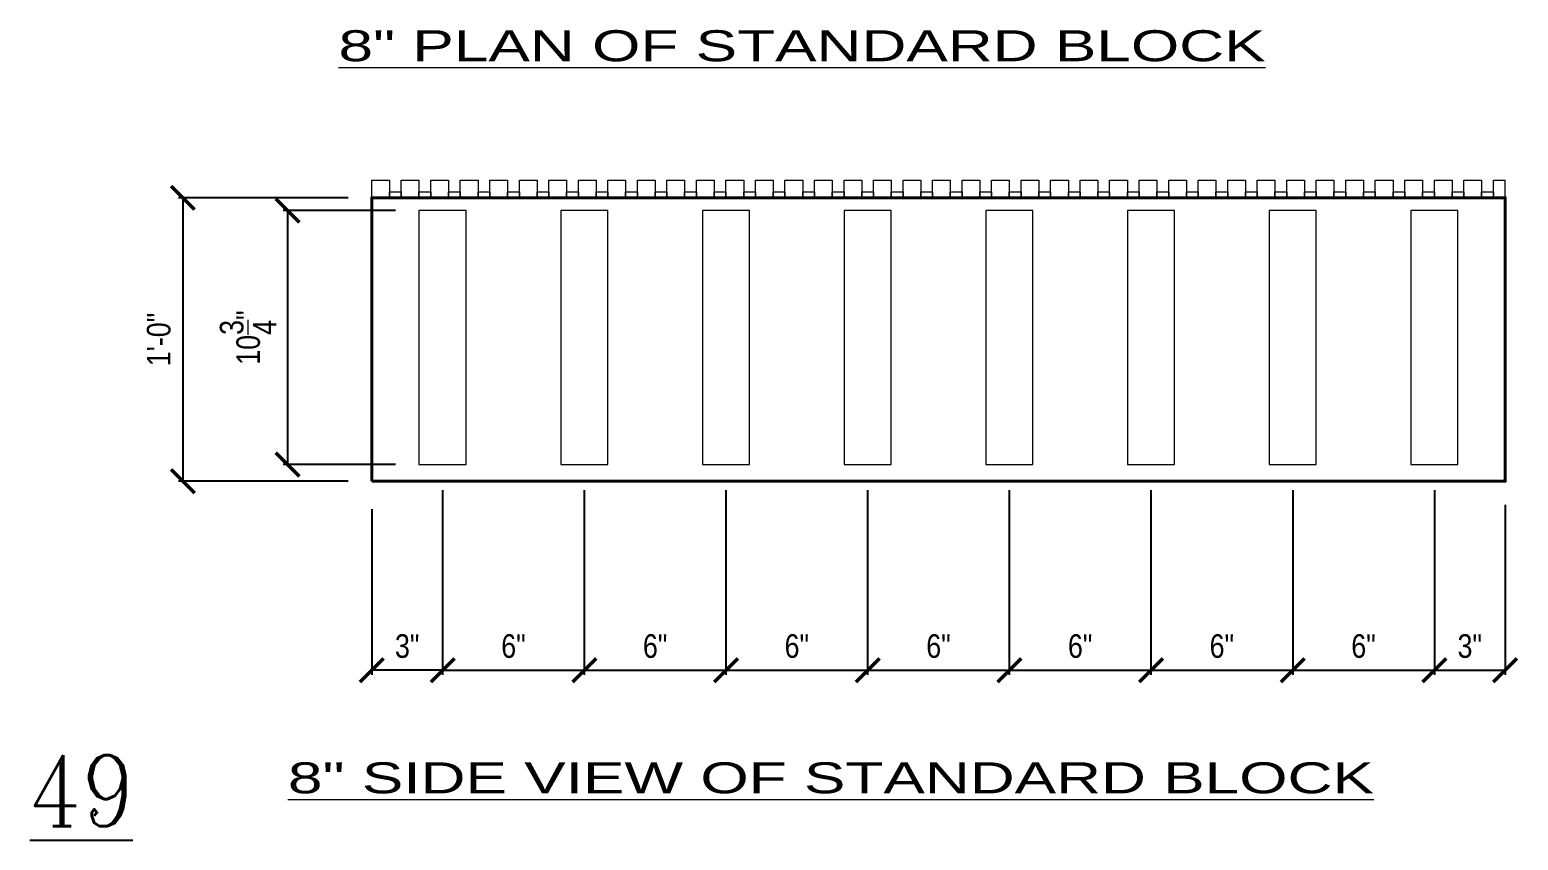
# Model space of a CAD drawing. Header units: inches. Extents: x -351.8 to -281.7, y 571.6 to 662.7.
# Drawn here: x -351.8 to -288.8, y 571.6 to 605.9 of the extents above; entities that cross this region are included whole.
import ezdxf

# ---------------------------------------------------------------- set-up
doc = ezdxf.new("R2010")
doc.units = ezdxf.units.IN
doc.header["$MEASUREMENT"] = 0
doc.layers.get('Defpoints').update_dxf_attribs({"color": 252})
for name, color, linetype, lineweight in [('2GB med', 7, 'Continuous', 20), ('3GB heavy', 1, 'Continuous', 40), ('DIM', 3, 'Continuous', 13), ('GB Dim', 3, 'Continuous', 13)]:
    doc.layers.add(name, color=color, linetype=linetype, lineweight=lineweight)
doc.styles.add('ARCHTITLE', font='archtitl.shx', dxfattribs={"width": 1.2})
doc.styles.add('ARCTEXT', font='arctext.shx', dxfattribs={"width": 0.85})
doc.styles.add('RomanC', font='romanc.shx', dxfattribs={"width": 0.85, "height": 5})
doc.dimstyles.new('ARCTEXT 1-1', dxfattribs={"dimscale": 0, "dimtxt": 1, "dimasz": 1, "dimexe": 0.1875, "dimexo": 1, "dimgap": 0.5, "dimtad": 1, "dimdec": 4, "dimzin": 3, "dimdsep": 46, "dimlunit": 4, "dimtxsty": 'ARCTEXT', "dimblk": 'ARCHTICK', "dimcen": 1, "dimclrd": 256, "dimclre": 256, "dimclrt": 256, "dimadec": 0, "dimazin": 0, "dimtfac": 1, "dimtdec": 4, "dimtofl": 0, "dimtmove": 2, "dimatfit": 3, "dimldrblk": 'arrow', "dimfxl": 1, "dimtolj": 1, "dimtzin": 0, "dimarcsym": 0})

# ---------------------------------------------------------------- blocks, each defined once
blk = doc.blocks.new('_ArchTick')
at = {"color": 0, "linetype": 'ByBlock', "const_width": 0.15}
blk.add_lwpolyline([(-0.5, -0.5), (0.5, 0.5)], dxfattribs=at)
blk = doc.blocks.new('*D179')
at = {"layer": 'Defpoints', "color": 0}
for p in [(-334.348, 587.4), (-328.348, 587.4), (-328.348, 578.775)]:
    blk.add_point(p, dxfattribs=at)
at = {"layer": 'GB Dim', "lineweight": -2}
for p, q in [((-334.348, 586.4), (-334.348, 578.587)), ((-328.348, 586.4), (-328.348, 578.587)), ((-334.348, 578.775), (-328.348, 578.775))]:
    blk.add_line(p, q, dxfattribs=at)
at = {"layer": 'GB Dim', "lineweight": -2, "rotation": 180}
blk.add_blockref('_ArchTick', (-334.348, 578.775), dxfattribs=at)
at = {"layer": 'GB Dim', "lineweight": -2}
blk.add_blockref('_ArchTick', (-328.348, 578.775), dxfattribs=at)
at = {"layer": 'GB Dim', "color": 2, "insert": (-331.348, 579.792), "char_height": 1, "attachment_point": 5, "style": 'ARCTEXT'}
blk.add_mtext('\\A1;6"', dxfattribs=at)
blk = doc.blocks.new('arrow')
at = {"layer": 'DIM'}
blk.add_hatch(color=253, dxfattribs=at).paths.add_polyline_path([(-2, 0.5), (-2, -0.5), (0, 0)])
at = {"layer": 'DIM', "lineweight": 9}
for points in [[(-2, 0.983), (-2, 0.5), (-2.469, 0.617)], [(0.374, 0.094), (0, 0)], [(0.374, -0.094), (0, 0)], [(-2, -0.983), (-2, -0.5), (-2.469, -0.617)]]:
    blk.add_lwpolyline(points, dxfattribs=at)
at = {"layer": 'DIM', "lineweight": 15}
blk.add_lwpolyline([(0, 0), (-2, -0.5), (-2, 0.5), (0, 0)], dxfattribs=at)
blk = doc.blocks.new('*D180')
at = {"layer": 'Defpoints', "color": 0}
for p in [(-334.348, 587.4), (-337.348, 586.587), (-337.348, 578.775)]:
    blk.add_point(p, dxfattribs=at)
at = {"layer": 'GB Dim', "lineweight": -2}
for p, q in [((-334.348, 586.4), (-334.348, 578.587)), ((-337.348, 585.587), (-337.348, 578.587)), ((-334.348, 578.775), (-337.348, 578.775))]:
    blk.add_line(p, q, dxfattribs=at)
at = {"layer": 'GB Dim', "lineweight": -2, "rotation": 180}
blk.add_blockref('_ArchTick', (-337.348, 578.775), dxfattribs=at)
at = {"layer": 'GB Dim', "lineweight": -2}
blk.add_blockref('_ArchTick', (-334.348, 578.775), dxfattribs=at)
at = {"layer": 'GB Dim', "color": 2, "insert": (-335.848, 579.792), "char_height": 1, "attachment_point": 5, "style": 'ARCTEXT'}
blk.add_mtext('\\A1;3"', dxfattribs=at)
blk = doc.blocks.new('*D181')
at = {"layer": 'Defpoints', "color": 0}
for p in [(-337.348, 598.775), (-345.348, 586.775), (-337.348, 586.775)]:
    blk.add_point(p, dxfattribs=at)
at = {"layer": 'GB Dim', "lineweight": -2}
for p, q in [((-338.348, 598.775), (-345.536, 598.775)), ((-345.348, 598.775), (-345.348, 586.775)), ((-338.348, 586.775), (-345.536, 586.775))]:
    blk.add_line(p, q, dxfattribs=at)
for p, rotation in [((-345.348, 598.775), 90), ((-345.348, 586.775), 270)]:
    blk.add_blockref('_ArchTick', p, dxfattribs=dict(at, rotation=rotation))
at = {"layer": 'GB Dim', "color": 2, "insert": (-346.366, 592.775), "char_height": 1, "attachment_point": 5, "rotation": 90, "style": 'ARCTEXT'}
blk.add_mtext('\\A1;1\'-0"', dxfattribs=at)
blk = doc.blocks.new('*D182')
at = {"layer": 'Defpoints', "color": 0}
for p in [(-328.348, 587.4), (-322.348, 587.4), (-322.348, 578.775)]:
    blk.add_point(p, dxfattribs=at)
at = {"layer": 'GB Dim', "lineweight": -2}
for p, q in [((-328.348, 586.4), (-328.348, 578.587)), ((-322.348, 586.4), (-322.348, 578.587)), ((-328.348, 578.775), (-322.348, 578.775))]:
    blk.add_line(p, q, dxfattribs=at)
at = {"layer": 'GB Dim', "lineweight": -2, "rotation": 180}
blk.add_blockref('_ArchTick', (-328.348, 578.775), dxfattribs=at)
at = {"layer": 'GB Dim', "lineweight": -2}
blk.add_blockref('_ArchTick', (-322.348, 578.775), dxfattribs=at)
at = {"layer": 'GB Dim', "color": 2, "insert": (-325.348, 579.792), "char_height": 1, "attachment_point": 5, "style": 'ARCTEXT'}
blk.add_mtext('\\A1;6"', dxfattribs=at)
blk = doc.blocks.new('*D183')
at = {"layer": 'Defpoints', "color": 0}
for p in [(-322.348, 587.4), (-316.348, 587.4), (-316.348, 578.775)]:
    blk.add_point(p, dxfattribs=at)
at = {"layer": 'GB Dim', "lineweight": -2}
for p, q in [((-322.348, 586.4), (-322.348, 578.587)), ((-316.348, 586.4), (-316.348, 578.587)), ((-322.348, 578.775), (-316.348, 578.775))]:
    blk.add_line(p, q, dxfattribs=at)
at = {"layer": 'GB Dim', "lineweight": -2, "rotation": 180}
blk.add_blockref('_ArchTick', (-322.348, 578.775), dxfattribs=at)
at = {"layer": 'GB Dim', "lineweight": -2}
blk.add_blockref('_ArchTick', (-316.348, 578.775), dxfattribs=at)
at = {"layer": 'GB Dim', "color": 2, "insert": (-319.348, 579.792), "char_height": 1, "attachment_point": 5, "style": 'ARCTEXT'}
blk.add_mtext('\\A1;6"', dxfattribs=at)
blk = doc.blocks.new('*D184')
at = {"layer": 'Defpoints', "color": 0}
for p in [(-316.348, 587.4), (-310.348, 587.4), (-310.348, 578.775)]:
    blk.add_point(p, dxfattribs=at)
at = {"layer": 'GB Dim', "lineweight": -2}
for p, q in [((-316.348, 586.4), (-316.348, 578.587)), ((-310.348, 586.4), (-310.348, 578.587)), ((-316.348, 578.775), (-310.348, 578.775))]:
    blk.add_line(p, q, dxfattribs=at)
at = {"layer": 'GB Dim', "lineweight": -2, "rotation": 180}
blk.add_blockref('_ArchTick', (-316.348, 578.775), dxfattribs=at)
at = {"layer": 'GB Dim', "lineweight": -2}
blk.add_blockref('_ArchTick', (-310.348, 578.775), dxfattribs=at)
at = {"layer": 'GB Dim', "color": 2, "insert": (-313.348, 579.792), "char_height": 1, "attachment_point": 5, "style": 'ARCTEXT'}
blk.add_mtext('\\A1;6"', dxfattribs=at)
blk = doc.blocks.new('*D185')
at = {"layer": 'Defpoints', "color": 0}
for p in [(-310.348, 587.4), (-304.348, 587.4), (-304.348, 578.775)]:
    blk.add_point(p, dxfattribs=at)
at = {"layer": 'GB Dim', "lineweight": -2}
for p, q in [((-310.348, 586.4), (-310.348, 578.587)), ((-304.348, 586.4), (-304.348, 578.587)), ((-310.348, 578.775), (-304.348, 578.775))]:
    blk.add_line(p, q, dxfattribs=at)
at = {"layer": 'GB Dim', "lineweight": -2, "rotation": 180}
blk.add_blockref('_ArchTick', (-310.348, 578.775), dxfattribs=at)
at = {"layer": 'GB Dim', "lineweight": -2}
blk.add_blockref('_ArchTick', (-304.348, 578.775), dxfattribs=at)
at = {"layer": 'GB Dim', "color": 2, "insert": (-307.348, 579.792), "char_height": 1, "attachment_point": 5, "style": 'ARCTEXT'}
blk.add_mtext('\\A1;6"', dxfattribs=at)
blk = doc.blocks.new('*D186')
at = {"layer": 'Defpoints', "color": 0}
for p in [(-304.348, 587.4), (-298.348, 587.4), (-298.348, 578.775)]:
    blk.add_point(p, dxfattribs=at)
at = {"layer": 'GB Dim', "lineweight": -2}
for p, q in [((-304.348, 586.4), (-304.348, 578.587)), ((-298.348, 586.4), (-298.348, 578.587)), ((-304.348, 578.775), (-298.348, 578.775))]:
    blk.add_line(p, q, dxfattribs=at)
at = {"layer": 'GB Dim', "lineweight": -2, "rotation": 180}
blk.add_blockref('_ArchTick', (-304.348, 578.775), dxfattribs=at)
at = {"layer": 'GB Dim', "lineweight": -2}
blk.add_blockref('_ArchTick', (-298.348, 578.775), dxfattribs=at)
at = {"layer": 'GB Dim', "color": 2, "insert": (-301.348, 579.792), "char_height": 1, "attachment_point": 5, "style": 'ARCTEXT'}
blk.add_mtext('\\A1;6"', dxfattribs=at)
blk = doc.blocks.new('*D187')
at = {"layer": 'Defpoints', "color": 0}
for p in [(-298.348, 587.4), (-292.348, 587.4), (-292.348, 578.775)]:
    blk.add_point(p, dxfattribs=at)
at = {"layer": 'GB Dim', "lineweight": -2}
for p, q in [((-298.348, 586.4), (-298.348, 578.587)), ((-292.348, 586.4), (-292.348, 578.587)), ((-298.348, 578.775), (-292.348, 578.775))]:
    blk.add_line(p, q, dxfattribs=at)
at = {"layer": 'GB Dim', "lineweight": -2, "rotation": 180}
blk.add_blockref('_ArchTick', (-298.348, 578.775), dxfattribs=at)
at = {"layer": 'GB Dim', "lineweight": -2}
blk.add_blockref('_ArchTick', (-292.348, 578.775), dxfattribs=at)
at = {"layer": 'GB Dim', "color": 2, "insert": (-295.348, 579.792), "char_height": 1, "attachment_point": 5, "style": 'ARCTEXT'}
blk.add_mtext('\\A1;6"', dxfattribs=at)
blk = doc.blocks.new('*D188')
at = {"layer": 'Defpoints', "color": 0}
for p in [(-292.348, 587.4), (-289.348, 586.775), (-289.348, 578.775)]:
    blk.add_point(p, dxfattribs=at)
at = {"layer": 'GB Dim', "lineweight": -2}
for p, q in [((-292.348, 586.4), (-292.348, 578.587)), ((-289.348, 585.775), (-289.348, 578.587)), ((-292.348, 578.775), (-289.348, 578.775))]:
    blk.add_line(p, q, dxfattribs=at)
at = {"layer": 'GB Dim', "lineweight": -2, "rotation": 180}
blk.add_blockref('_ArchTick', (-292.348, 578.775), dxfattribs=at)
at = {"layer": 'GB Dim', "lineweight": -2}
blk.add_blockref('_ArchTick', (-289.348, 578.775), dxfattribs=at)
at = {"layer": 'GB Dim', "color": 2, "insert": (-290.848, 579.792), "char_height": 1, "attachment_point": 5, "style": 'ARCTEXT'}
blk.add_mtext('\\A1;3"', dxfattribs=at)
blk = doc.blocks.new('*D189')
at = {"layer": 'Defpoints', "color": 0}
for p in [(-335.348, 598.23), (-340.917, 587.48), (-335.348, 587.48)]:
    blk.add_point(p, dxfattribs=at)
at = {"layer": 'GB Dim', "lineweight": -2}
for p, q in [((-336.348, 598.23), (-341.105, 598.23)), ((-340.917, 598.23), (-340.917, 587.48)), ((-336.348, 587.48), (-341.105, 587.48))]:
    blk.add_line(p, q, dxfattribs=at)
for p, rotation in [((-340.917, 598.23), 90), ((-340.917, 587.48), 270)]:
    blk.add_blockref('_ArchTick', p, dxfattribs=dict(at, rotation=rotation))
at = {"layer": 'GB Dim', "color": 2, "insert": (-342.584, 592.855), "char_height": 1, "attachment_point": 5, "rotation": 90, "style": 'ARCTEXT'}
blk.add_mtext('\\A1;10{\\H1.000000x;\\S3/4;}"', dxfattribs=at)

msp = doc.modelspace()

# ---------------------------------------------------------------- linework, layer by layer
at = {"layer": '2GB med', "color": 6}
msp.add_line((-289.34831, 598.77479), (-289.34831, 599.52479), dxfattribs=at)
for points in [[(-337.34831, 599.52479), (-336.59831, 599.52479), (-336.59831, 598.77479), (-337.34831, 598.77479)], [(-336.09831, 599.52479), (-335.34831, 599.52479), (-335.34831, 598.77479), (-336.09831, 598.77479)], [(-334.84831, 599.52479), (-334.09831, 599.52479), (-334.09831, 598.77479), (-334.84831, 598.77479)], [(-333.59831, 599.52479), (-332.84831, 599.52479), (-332.84831, 598.77479), (-333.59831, 598.77479)], [(-332.34831, 599.52479), (-331.59831, 599.52479), (-331.59831, 598.77479), (-332.34831, 598.77479)], [(-331.09831, 599.52479), (-330.34831, 599.52479), (-330.34831, 598.77479), (-331.09831, 598.77479)], [(-329.84831, 599.52479), (-329.09831, 599.52479), (-329.09831, 598.77479), (-329.84831, 598.77479)], [(-328.59831, 599.52479), (-327.84831, 599.52479), (-327.84831, 598.77479), (-328.59831, 598.77479)], [(-327.34831, 599.52479), (-326.59831, 599.52479), (-326.59831, 598.77479), (-327.34831, 598.77479)], [(-326.09831, 599.52479), (-325.34831, 599.52479), (-325.34831, 598.77479), (-326.09831, 598.77479)], [(-324.84831, 599.52479), (-324.09831, 599.52479), (-324.09831, 598.77479), (-324.84831, 598.77479)], [(-323.59831, 599.52479), (-322.84831, 599.52479), (-322.84831, 598.77479), (-323.59831, 598.77479)], [(-322.34831, 599.52479), (-321.59831, 599.52479), (-321.59831, 598.77479), (-322.34831, 598.77479)], [(-321.09831, 599.52479), (-320.34831, 599.52479), (-320.34831, 598.77479), (-321.09831, 598.77479)], [(-319.84831, 599.52479), (-319.09831, 599.52479), (-319.09831, 598.77479), (-319.84831, 598.77479)], [(-318.59831, 599.52479), (-317.84831, 599.52479), (-317.84831, 598.77479), (-318.59831, 598.77479)], [(-317.34831, 599.52479), (-316.59831, 599.52479), (-316.59831, 598.77479), (-317.34831, 598.77479)], [(-316.09831, 599.52479), (-315.34831, 599.52479), (-315.34831, 598.77479), (-316.09831, 598.77479)], [(-314.84831, 599.52479), (-314.09831, 599.52479), (-314.09831, 598.77479), (-314.84831, 598.77479)], [(-313.59831, 599.52479), (-312.84831, 599.52479), (-312.84831, 598.77479), (-313.59831, 598.77479)], [(-312.34831, 599.52479), (-311.59831, 599.52479), (-311.59831, 598.77479), (-312.34831, 598.77479)], [(-311.09831, 599.52479), (-310.34831, 599.52479), (-310.34831, 598.77479), (-311.09831, 598.77479)], [(-309.84831, 599.52479), (-309.09831, 599.52479), (-309.09831, 598.77479), (-309.84831, 598.77479)], [(-308.59831, 599.52479), (-307.84831, 599.52479), (-307.84831, 598.77479), (-308.59831, 598.77479)], [(-307.34831, 599.52479), (-306.59831, 599.52479), (-306.59831, 598.77479), (-307.34831, 598.77479)], [(-306.09831, 599.52479), (-305.34831, 599.52479), (-305.34831, 598.77479), (-306.09831, 598.77479)], [(-304.84831, 599.52479), (-304.09831, 599.52479), (-304.09831, 598.77479), (-304.84831, 598.77479)], [(-303.59831, 599.52479), (-302.84831, 599.52479), (-302.84831, 598.77479), (-303.59831, 598.77479)], [(-302.34831, 599.52479), (-301.59831, 599.52479), (-301.59831, 598.77479), (-302.34831, 598.77479)], [(-301.09831, 599.52479), (-300.34831, 599.52479), (-300.34831, 598.77479), (-301.09831, 598.77479)], [(-299.84831, 599.52479), (-299.09831, 599.52479), (-299.09831, 598.77479), (-299.84831, 598.77479)], [(-298.59831, 599.52479), (-297.84831, 599.52479), (-297.84831, 598.77479), (-298.59831, 598.77479)], [(-297.34831, 599.52479), (-296.59831, 599.52479), (-296.59831, 598.77479), (-297.34831, 598.77479)], [(-296.09831, 599.52479), (-295.34831, 599.52479), (-295.34831, 598.77479), (-296.09831, 598.77479)], [(-294.84831, 599.52479), (-294.09831, 599.52479), (-294.09831, 598.77479), (-294.84831, 598.77479)], [(-293.59831, 599.52479), (-292.84831, 599.52479), (-292.84831, 598.77479), (-293.59831, 598.77479)], [(-292.34831, 599.52479), (-291.59831, 599.52479), (-291.59831, 598.77479), (-292.34831, 598.77479)], [(-291.09831, 599.52479), (-290.34831, 599.52479), (-290.34831, 598.77479), (-291.09831, 598.77479)], [(-336.59831, 599.02479), (-336.09831, 599.02479), (-336.09831, 598.77479), (-336.59831, 598.77479)], [(-335.34831, 599.02479), (-334.84831, 599.02479), (-334.84831, 598.77479), (-335.34831, 598.77479)], [(-334.09831, 599.02479), (-333.59831, 599.02479), (-333.59831, 598.77479), (-334.09831, 598.77479)], [(-332.84831, 599.02479), (-332.34831, 599.02479), (-332.34831, 598.77479), (-332.84831, 598.77479)], [(-331.59831, 599.02479), (-331.09831, 599.02479), (-331.09831, 598.77479), (-331.59831, 598.77479)], [(-330.34831, 599.02479), (-329.84831, 599.02479), (-329.84831, 598.77479), (-330.34831, 598.77479)], [(-329.09831, 599.02479), (-328.59831, 599.02479), (-328.59831, 598.77479), (-329.09831, 598.77479)], [(-327.84831, 599.02479), (-327.34831, 599.02479), (-327.34831, 598.77479), (-327.84831, 598.77479)], [(-326.59831, 599.02479), (-326.09831, 599.02479), (-326.09831, 598.77479), (-326.59831, 598.77479)], [(-325.34831, 599.02479), (-324.84831, 599.02479), (-324.84831, 598.77479), (-325.34831, 598.77479)], [(-324.09831, 599.02479), (-323.59831, 599.02479), (-323.59831, 598.77479), (-324.09831, 598.77479)], [(-322.84831, 599.02479), (-322.34831, 599.02479), (-322.34831, 598.77479), (-322.84831, 598.77479)], [(-321.59831, 599.02479), (-321.09831, 599.02479), (-321.09831, 598.77479), (-321.59831, 598.77479)], [(-320.34831, 599.02479), (-319.84831, 599.02479), (-319.84831, 598.77479), (-320.34831, 598.77479)], [(-319.09831, 599.02479), (-318.59831, 599.02479), (-318.59831, 598.77479), (-319.09831, 598.77479)], [(-317.84831, 599.02479), (-317.34831, 599.02479), (-317.34831, 598.77479), (-317.84831, 598.77479)], [(-316.59831, 599.02479), (-316.09831, 599.02479), (-316.09831, 598.77479), (-316.59831, 598.77479)], [(-315.34831, 599.02479), (-314.84831, 599.02479), (-314.84831, 598.77479), (-315.34831, 598.77479)], [(-314.09831, 599.02479), (-313.59831, 599.02479), (-313.59831, 598.77479), (-314.09831, 598.77479)], [(-312.84831, 599.02479), (-312.34831, 599.02479), (-312.34831, 598.77479), (-312.84831, 598.77479)], [(-311.59831, 599.02479), (-311.09831, 599.02479), (-311.09831, 598.77479), (-311.59831, 598.77479)], [(-310.34831, 599.02479), (-309.84831, 599.02479), (-309.84831, 598.77479), (-310.34831, 598.77479)], [(-309.09831, 599.02479), (-308.59831, 599.02479), (-308.59831, 598.77479), (-309.09831, 598.77479)], [(-307.84831, 599.02479), (-307.34831, 599.02479), (-307.34831, 598.77479), (-307.84831, 598.77479)], [(-306.59831, 599.02479), (-306.09831, 599.02479), (-306.09831, 598.77479), (-306.59831, 598.77479)], [(-305.34831, 599.02479), (-304.84831, 599.02479), (-304.84831, 598.77479), (-305.34831, 598.77479)], [(-304.09831, 599.02479), (-303.59831, 599.02479), (-303.59831, 598.77479), (-304.09831, 598.77479)], [(-302.84831, 599.02479), (-302.34831, 599.02479), (-302.34831, 598.77479), (-302.84831, 598.77479)], [(-301.59831, 599.02479), (-301.09831, 599.02479), (-301.09831, 598.77479), (-301.59831, 598.77479)], [(-300.34831, 599.02479), (-299.84831, 599.02479), (-299.84831, 598.77479), (-300.34831, 598.77479)], [(-299.09831, 599.02479), (-298.59831, 599.02479), (-298.59831, 598.77479), (-299.09831, 598.77479)], [(-297.84831, 599.02479), (-297.34831, 599.02479), (-297.34831, 598.77479), (-297.84831, 598.77479)], [(-296.59831, 599.02479), (-296.09831, 599.02479), (-296.09831, 598.77479), (-296.59831, 598.77479)], [(-295.34831, 599.02479), (-294.84831, 599.02479), (-294.84831, 598.77479), (-295.34831, 598.77479)], [(-294.09831, 599.02479), (-293.59831, 599.02479), (-293.59831, 598.77479), (-294.09831, 598.77479)], [(-292.84831, 599.02479), (-292.34831, 599.02479), (-292.34831, 598.77479), (-292.84831, 598.77479)], [(-291.59831, 599.02479), (-291.09831, 599.02479), (-291.09831, 598.77479), (-291.59831, 598.77479)], [(-290.34831, 599.02479), (-289.84831, 599.02479), (-289.84831, 598.77479), (-290.34831, 598.77479)], [(-335.34831, 587.48015), (-333.34831, 587.48015), (-333.34831, 598.23015), (-335.34831, 598.23015)], [(-329.34831, 587.48015), (-327.34831, 587.48015), (-327.34831, 598.23015), (-329.34831, 598.23015)], [(-323.34831, 587.48015), (-321.34831, 587.48015), (-321.34831, 598.23015), (-323.34831, 598.23015)], [(-317.34831, 587.48015), (-315.34831, 587.48015), (-315.34831, 598.23015), (-317.34831, 598.23015)], [(-311.34831, 587.48015), (-309.34831, 587.48015), (-309.34831, 598.23015), (-311.34831, 598.23015)], [(-305.34831, 587.48015), (-303.34831, 587.48015), (-303.34831, 598.23015), (-305.34831, 598.23015)], [(-299.34831, 587.48015), (-297.34831, 587.48015), (-297.34831, 598.23015), (-299.34831, 598.23015)], [(-293.34831, 587.48015), (-291.34831, 587.48015), (-291.34831, 598.23015), (-293.34831, 598.23015)]]:
    msp.add_lwpolyline(points, close=True, dxfattribs=at)
msp.add_lwpolyline([(-289.34831, 598.77479), (-289.84831, 598.77479), (-289.84831, 599.52479), (-289.34831, 599.52479)], dxfattribs=at)
at = {"layer": '3GB heavy', "color": 1}
msp.add_lwpolyline([(-337.34831, 586.77479), (-289.34831, 586.77479), (-289.34831, 598.77479), (-337.34831, 598.77479)], close=True, dxfattribs=at)

# ---------------------------------------------------------------- texts
at = {"layer": 'Defpoints', "insert": (-349.64668, 575.17944), "char_height": 3, "width": 90.08, "attachment_point": 2, "style": 'RomanC'}
msp.add_mtext('{\\L49\\P}\\P            ', dxfattribs=at)
at = {"layer": 'GB Dim', "color": 3, "style": 'ARCHTITLE', "width": 1.5}
for s, p in [('%%U8" PLAN OF STANDARD BLOCK', (-338.75835, 604.55369)), ('%%U8" SIDE VIEW OF STANDARD BLOCK', (-340.89837, 573.56437))]:
    msp.add_text(s, height=1.3125, dxfattribs=at).set_placement(p)

# ---------------------------------------------------------------- dimensions: what is measured, and where the dimension line sits
at = {"layer": 'GB Dim'}
for base, p1, p2, picture, middle in [((-345.34831, 586.77479), (-337.34831, 598.77479), (-337.34831, 586.77479), '*D181', (-346.36555, 592.77479)), ((-340.91722, 587.48015), (-335.34831, 598.23015), (-335.34831, 587.48015), '*D189', (-342.58388, 592.85515))]:
    dim = msp.add_linear_dim(base=base, p1=p1, p2=p2, angle=90, dimstyle='ARCTEXT 1-1', override={"dimscale": 1, "dimclrt": 2}, dxfattribs=at)
    dim.commit()
    dim.dimension.update_dxf_attribs({"geometry": picture, "text_midpoint": middle})
for base, p1, p2, picture, middle in [((-337.34831, 578.77479), (-334.34831, 587.39979), (-337.34831, 586.58729), '*D180', (-335.84831, 579.79203)), ((-328.34831, 578.77479), (-334.34831, 587.39979), (-328.34831, 587.39979), '*D179', (-331.34831, 579.79203)), ((-322.34831, 578.77479), (-328.34831, 587.39979), (-322.34831, 587.39979), '*D182', (-325.34831, 579.79203)), ((-316.34831, 578.77479), (-322.34831, 587.39979), (-316.34831, 587.39979), '*D183', (-319.34831, 579.79203)), ((-310.34831, 578.77479), (-316.34831, 587.39979), (-310.34831, 587.39979), '*D184', (-313.34831, 579.79203)), ((-304.34831, 578.77479), (-310.34831, 587.39979), (-304.34831, 587.39979), '*D185', (-307.34831, 579.79203)), ((-298.34831, 578.77479), (-304.34831, 587.39979), (-298.34831, 587.39979), '*D186', (-301.34831, 579.79203)), ((-292.34831, 578.77479), (-298.34831, 587.39979), (-292.34831, 587.39979), '*D187', (-295.34831, 579.79203)), ((-289.34831, 578.77479), (-292.34831, 587.39979), (-289.34831, 586.77479), '*D188', (-290.84831, 579.79203))]:
    dim = msp.add_linear_dim(base=base, p1=p1, p2=p2, dimstyle='ARCTEXT 1-1', override={"dimscale": 1, "dimclrt": 2}, dxfattribs=at)
    dim.commit()
    dim.dimension.update_dxf_attribs({"geometry": picture, "text_midpoint": middle})

doc.saveas('drawing.dxf')
